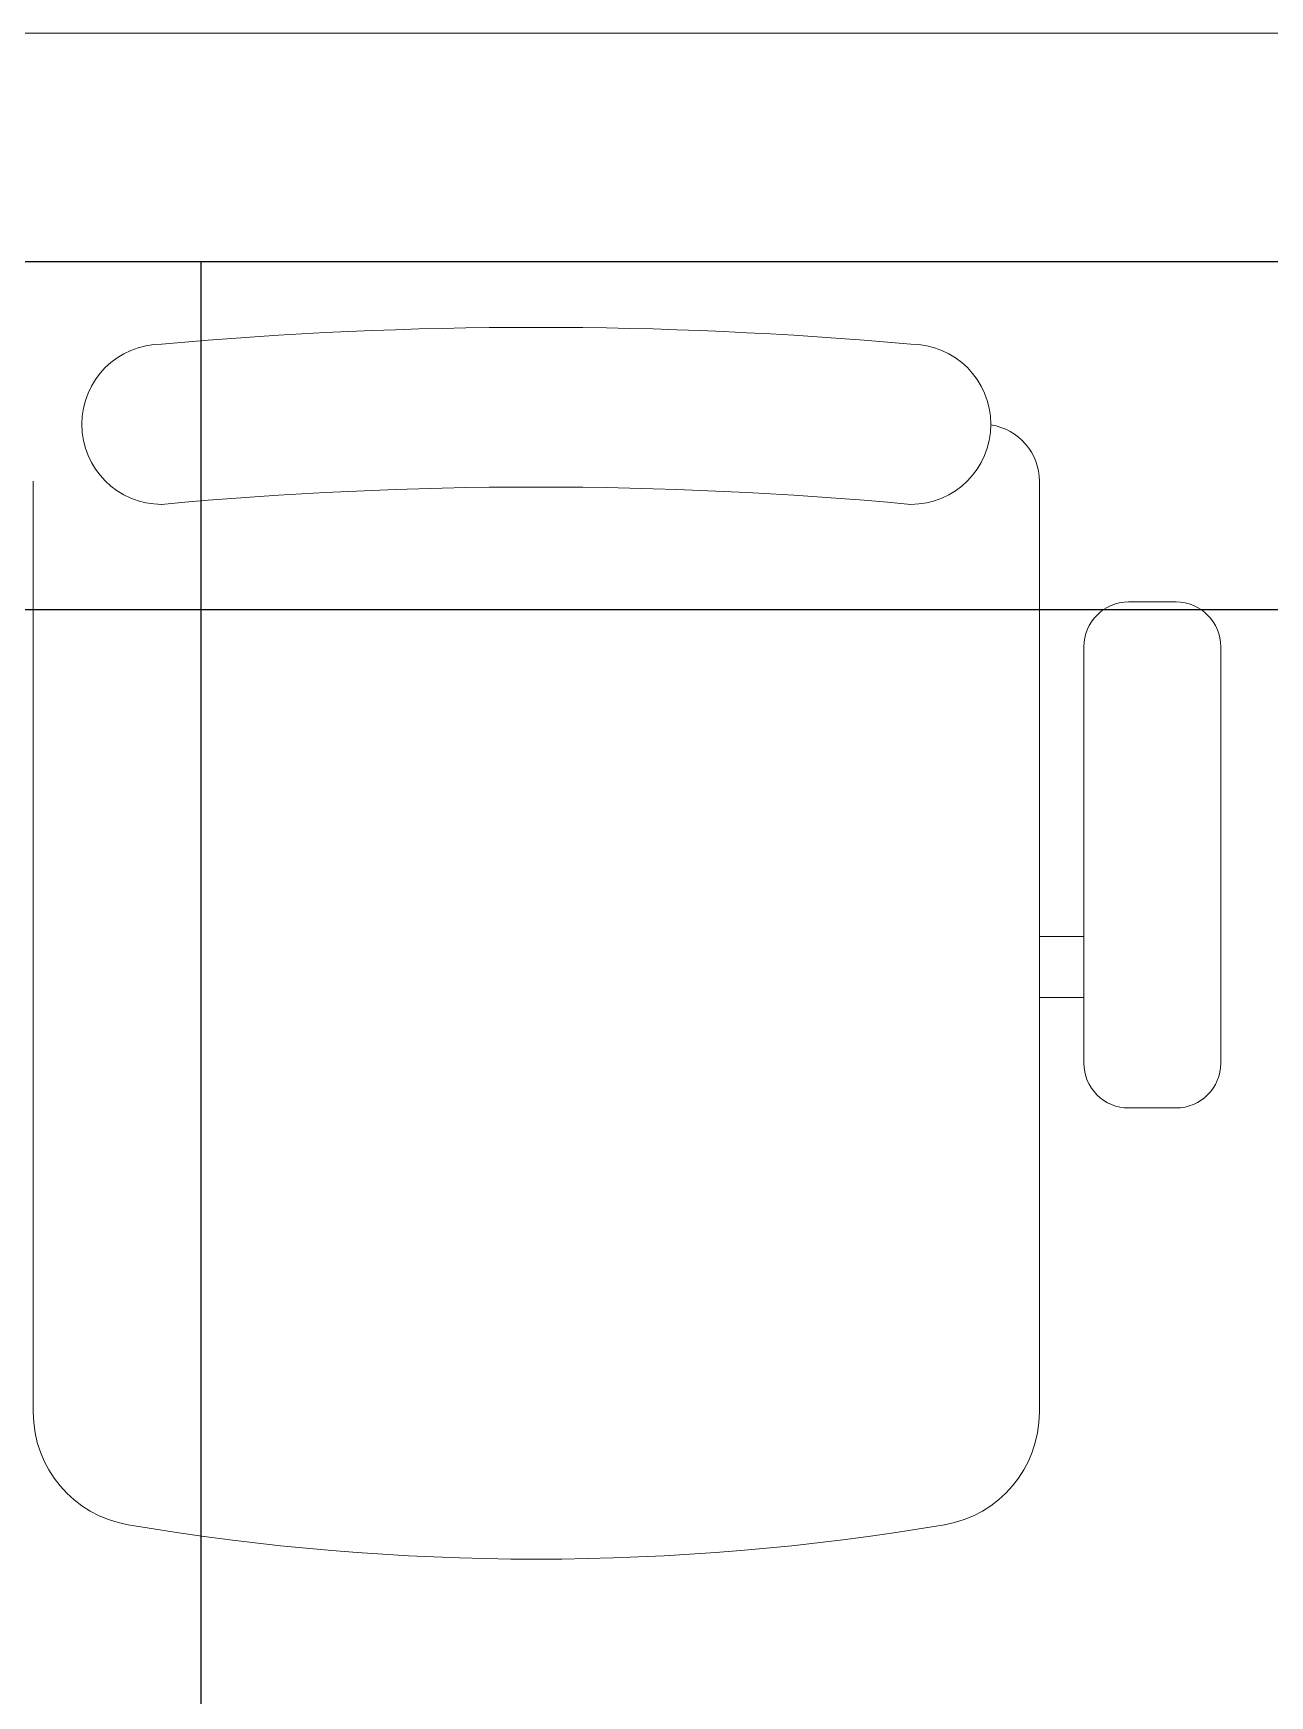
# Model space of a CAD drawing. Header units: inches. Extents: x -12418 to 472786, y -29325 to 19878.
# Drawn here: x 41326 to 41869, y -9476 to -8747 of the extents above; entities that cross this region are included whole.
import ezdxf

# ---------------------------------------------------------------- set-up
doc = ezdxf.new("R2010")
doc.units = ezdxf.units.IN
doc.header["$LTSCALE"] = 25
doc.header["$MEASUREMENT"] = 0
doc.linetypes.add('DASHDOT', pattern=[25.4, 12.7, -6.35, 0, -6.35])
doc.layers.get('0').update_dxf_attribs({"color": 8})
doc.layers.add('00-Ground Floor$0$False Ceiling', color=251, linetype='Continuous')
for name, color, linetype, lineweight in [('00-Ground Floor$0$LOADING', 253, 'Continuous', 5), ('00-Ground Floor$0$Walls', 251, 'Continuous', 5), ('E-LITE-CLNG-CNDT', 6, 'DASHDOT', 35)]:
    doc.layers.add(name, color=color, linetype=linetype, lineweight=lineweight)

# ---------------------------------------------------------------- blocks, each defined once
blk = doc.blocks.new('00-Ground Floor$0$GF21018-P')
at = {"color": 0}
for p, q in [((-0.2207, 0.47563), (-0.2207, 0.0675)), ((0.22049, 0.47563), (0.22049, 0.0675)), ((-0.2806, 0.34221), (-0.25983, 0.34221)), ((-0.30021, 0.32259), (-0.30021, 0.14)), ((-0.24021, 0.32259), (-0.24021, 0.14)), ((-0.24021, 0.29372), (-0.2207, 0.29372)), ((-0.24021, 0.26708), (-0.2207, 0.26708)), ((-0.2806, 0.12039), (-0.25983, 0.12039))]:
    blk.add_line(p, q, dxfattribs=at)
for centre, radius, start, end in [((-0.0001, -0.52948), 1.06948, 80.36712, 99.63288), ((-0.1707, 0.47563), 0.05, 99.63288, 180), ((0.17049, 0.47563), 0.05, 0, 80.36712), ((-0.2806, 0.32259), 0.01962, 90, 180), ((-0.25983, 0.32259), 0.01962, 360, 90), ((-0.2806, 0.14), 0.01962, 180, 270), ((-0.25983, 0.14), 0.01962, 270, 360), ((-0.16429, 0.0425), 0.03511, 90, 270), ((0, 1.84674), 1.77674, 264.69456, 275.30527), ((0.16409, 0.0425), 0.03511, 270, 90), ((-0.1957, 0.0675), 0.025, 180, 261.47208), ((0, 1.83136), 1.83136, 264.85322, 275.14698)]:
    blk.add_arc(centre, radius, start, end, dxfattribs=at)
blk = doc.blocks.new('00-Ground Floor$0$A$Ce9e1c4c3')
at = {"layer": '00-Ground Floor$0$False Ceiling', "color": 254}
blk.add_line((-59002.87, -8847.43, 0), (-55142.47, -8847.43, 0), dxfattribs=at)
at = {"layer": '00-Ground Floor$0$False Ceiling', "color": 254, "linetype": 'Continuous'}
for p, q in [((-58600, -12867.43), (-58600, -8847.43)), ((-59002.87, -9000), (-55142.47, -9000))]:
    blk.add_line(p, q, dxfattribs=at)
blk = doc.blocks.new('00-Ground Floor')
at = {"layer": '00-Ground Floor$0$Walls'}
for p, q in [((43777.53, -8747.43, 0), (40897.13, -8747.43, 0)), ((43777.53, -8847.43, 0), (40997.13, -8847.43, 0))]:
    blk.add_line(p, q, dxfattribs=at)
at = {"layer": '00-Ground Floor$0$False Ceiling', "color": 254}
blk.add_blockref('00-Ground Floor$0$A$Ce9e1c4c3', (100000, 0), dxfattribs=at)
at = {"layer": '00-Ground Floor$0$LOADING', "extrusion": (2.24021e-05, 7.77426e-06, 1), "xscale": 1000, "yscale": 1000, "zscale": 1000, "rotation": 179.9985892349694}
blk.add_blockref('00-Ground Floor$0$GF21018-P', (41546.81, -8876.35, 0.84), dxfattribs=at)

msp = doc.modelspace()

# ---------------------------------------------------------------- block references
at = {"layer": 'E-LITE-CLNG-CNDT'}
msp.add_blockref('00-Ground Floor', (0, 0), dxfattribs=at)

doc.saveas('drawing.dxf')
